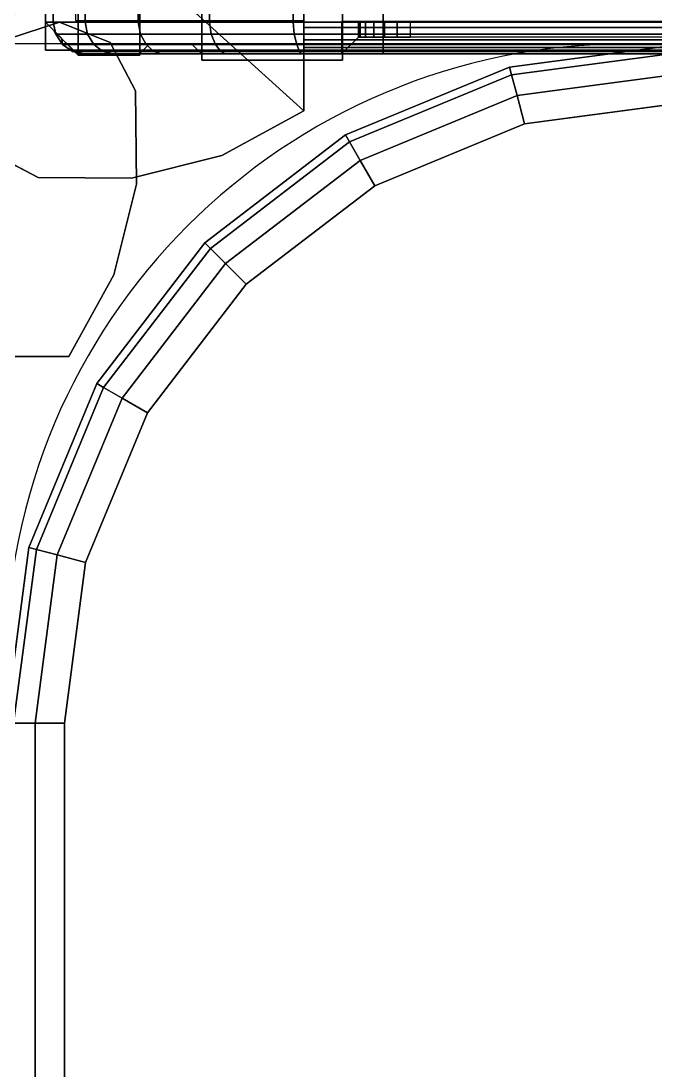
# Model space of a CAD drawing. Extents: x -170 to 1783, y -20 to 1205.
# Drawn here: x 1329.791 to 1331.069, y 279.317 to 281.431 of the extents above; entities that cross this region are included whole.
import ezdxf

# ---------------------------------------------------------------- set-up
doc = ezdxf.new("R2010")
doc.units = 0
doc.header["$LTSCALE"] = 96
doc.header["$MEASUREMENT"] = 0
for name, color, linetype in [('A-FURN-3-PANEL-RACE', 7, 'Continuous'), ('A-FURN-3-PANEL-SIDE1', 7, 'Continuous'), ('A-FURN-3-PANEL-TOPCAP', 7, 'Continuous'), ('A-FURN-3-PANEL-TRIM', 7, 'Continuous'), ('A-FURN-3-WKSF-TOP', 7, 'Continuous'), ('A-FURN-3-WKSF-TRIM', 7, 'Continuous'), ('A-FURN-P-PNLS', 7, 'Continuous'), ('A-FURN-P-WKSF', 7, 'Continuous'), ('MAIN_PANEL', 7, 'Continuous'), ('MAIN_WKSURF', 7, 'Continuous')]:
    doc.layers.add(name, color=color, linetype=linetype)

# ---------------------------------------------------------------- blocks, each defined once
blk = doc.blocks.new('EC-EFP-456')
at = {"layer": 'A-FURN-3-PANEL-RACE', "color": 40, "linetype": 'Continuous'}
for points, invisible_edges in [([(0.5, 0.4255, 0.3963), (0.08, 0.4255, 0.3963), (0.08, -0.0125, 0.3963), (47.92, -0.0125, 0.3963)], 8), ([(0.08, 0.1819, 1.4986), (0.08, 0.1425, 1.4986), (0.08, -0.0125, 0.3963), (0.08, 0.4255, 0.3963)], 10), ([(0.08, 0.4255, 3.245), (0.08, 0.4255, 3.515), (0.08, -0.0125, 3.515), (0.08, 0.1425, 3.1951)], 4), ([(0.14, 0.4255, 3.515), (0.14, 0.0475, 3.515), (0.08, -0.0125, 3.515), (0.08, 0.4255, 3.515)], 2), ([(47.5, 0.4255, 0.3963), (0.5, 0.4255, 0.3963), (47.92, -0.0125, 0.3963), (47.92, 0.4255, 0.3963)], 3), ([(0.08, 0.1425, 3.1951), (0.08, -0.0125, 3.515), (0.08, -0.0125, 0.3963), (0.08, 0.1425, 1.4986)], 5), ([(0.6, 0.095, 4.1669), (0.6, 0.065, 4.2189), (0.6, 0.0329, 4.1943), (0.6, 0.0753, 4.1519)], 5), ([(0.6, 0.0753, 4.1519), (0.6, 0.0329, 4.1943), (0.6, 0.0082, 4.1622), (0.6, 0.0602, 4.1322)], 5), ([(0.14, 0.0475, 3.515), (0.6, 0.0475, 3.515), (0.6, -0.0125, 3.515), (0.08, -0.0125, 3.515)], 8), ([(0.6, 0.0602, 4.1322), (0.6, 0.0082, 4.1622), (0.6, -0.0072, 4.1248), (0.6, 0.0507, 4.1093)], 5), ([(0.6, 0.0507, 4.1093), (0.6, -0.0072, 4.1248), (0.6, -0.0125, 4.0847), (0.6, 0.0475, 4.0847)], 5), ([(0.6, 0.0475, 3.515), (0.6, 0.0475, 4.0847), (0.6, -0.0125, 4.0847), (0.6, -0.0125, 3.515)], 2), ([(47.92, -0.0125, 3.515), (47.92, -0.0125, 0.3963), (0.08, -0.0125, 0.3963), (0.08, -0.0125, 3.515)], 8), ([(47.4, -0.0125, 4.0847), (47.4, -0.0125, 3.515), (0.6, -0.0125, 3.515), (0.6, -0.0125, 4.0847)], 2)]:
    blk.add_3dface(points, dxfattribs=dict(at, invisible_edges=invisible_edges))
for points in [[(47.4, 0.065, 4.2189), (47.4, 0.0329, 4.1943), (0.6, 0.0329, 4.1943), (0.6, 0.065, 4.2189)], [(47.4, 0.0329, 4.1943), (47.4, 0.0082, 4.1622), (0.6, 0.0082, 4.1622), (0.6, 0.0329, 4.1943)], [(47.4, 0.0082, 4.1622), (47.4, -0.0072, 4.1248), (0.6, -0.0072, 4.1248), (0.6, 0.0082, 4.1622)], [(47.4, -0.0072, 4.1248), (47.4, -0.0125, 4.0847), (0.6, -0.0125, 4.0847), (0.6, -0.0072, 4.1248)]]:
    blk.add_3dface(points, dxfattribs=at)
at = {"layer": 'A-FURN-3-PANEL-SIDE1', "color": 7, "linetype": 'Continuous'}
for points in [[(47.3224, 1.955, 55.7401), (47.3228, 0.045, 55.7401), (0.6776, 0.045, 55.7401), (0.6776, 1.955, 55.7401)], [(0.6776, 0.045, 4.2397), (0.6776, 1.955, 4.2397), (0.6776, 1.955, 55.7401), (0.6776, 0.045, 55.7401)], [(47.3224, 0.045, 4.2397), (47.3224, 1.955, 4.2397), (0.6776, 1.955, 4.2397), (0.6776, 0.045, 4.2397)], [(47.3228, 0.045, 55.7401), (47.3224, 0.045, 4.2397), (0.6776, 0.045, 4.2397), (0.6776, 0.045, 55.7401)]]:
    blk.add_3dface(points, dxfattribs=at)
at = {"layer": 'A-FURN-3-PANEL-TOPCAP', "color": 60, "linetype": 'Continuous'}
for points, invisible_edges in [([(0.1285, -0.0047, 55.635), (0.144, -0.02, 55.635), (0.144, 2.02, 55.635), (0.1285, 2.0047, 55.635)], 10), ([(0.144, -0.02, 55.635), (0.269, -0.02, 55.635), (0.269, 2.02, 55.635), (0.144, 2.02, 55.635)], 10), ([(0.289, 2, 55.635), (0.269, 2.02, 55.635), (0.269, -0.02, 55.635), (0.289, 0, 55.635)], 10), ([(0.394, 2.02, 55.635), (0.3741, 2, 55.635), (0.3741, 0, 55.635), (0.394, -0.02, 55.635)], 10), ([(0.676, 2.02, 55.635), (0.394, 2.02, 55.635), (0.394, -0.02, 55.635), (0.676, -0.02, 55.635)], 10), ([(0.0965, 0.0273, 55.635), (0.1129, 0.0106, 55.635), (0.1129, 1.9894, 55.635), (0.0965, 1.9727, 55.635)], 10), ([(0.1285, 2.0047, 55.635), (0.1129, 1.9894, 55.635), (0.1129, 0.0106, 55.635), (0.1285, -0.0047, 55.635)], 10), ([(0.289, 0, 55.635), (0.3741, 0, 55.635), (0.3741, 2, 55.635), (0.289, 2, 55.635)], 10), ([(0.0965, 1.9727, 55.635), (0.08, 1.956, 55.635), (0.08, 0.044, 55.635), (0.0965, 0.0273, 55.635)], 8), ([(0.815, 0.045, 55.7401), (0.815, -0.02, 55.7741), (47.185, 0.014, 55.7401), (47.185, 0.045, 55.7401)], 1), ([(0.676, -0.02, 55.635), (0.6807, -0.02, 55.671), (0.7136, 0.014, 55.6622), (0.71, 0.014, 55.635)], 2), ([(0.6807, -0.02, 55.671), (0.6946, -0.02, 55.7045), (0.724, 0.014, 55.6875), (0.7136, 0.014, 55.6622)], 10), ([(0.6946, -0.02, 55.7045), (0.7167, -0.02, 55.7333), (0.7407, 0.014, 55.7093), (0.724, 0.014, 55.6875)], 10), ([(0.7167, -0.02, 55.7333), (0.7455, -0.02, 55.7554), (0.7625, 0.014, 55.726), (0.7407, 0.014, 55.7093)], 10), ([(0.7455, -0.02, 55.7554), (0.779, -0.02, 55.7693), (0.7878, 0.014, 55.7365), (0.7625, 0.014, 55.726)], 10), ([(0.779, -0.02, 55.7693), (0.815, -0.02, 55.7741), (0.815, 0.014, 55.7401), (0.7878, 0.014, 55.7365)], 10), ([(47.185, -0.02, 55.7741), (47.185, 0.014, 55.7401), (0.815, 0.014, 55.7401), (0.815, -0.02, 55.7741)], 5), ([(0.144, -0.02, 55.635), (0.1575, -0.02, 55.8011), (0.2783, -0.02, 55.7687), (0.269, -0.02, 55.635)], 2), ([(0.1575, -0.02, 55.8011), (0.2149, -0.02, 55.9575), (0.3232, -0.02, 55.8949), (0.2783, -0.02, 55.7687)], 10), ([(0.2149, -0.02, 55.9575), (0.3121, -0.02, 56.0929), (0.4005, -0.02, 56.0044), (0.3232, -0.02, 55.8949)], 10), ([(0.269, -0.02, 55.635), (0.2783, -0.02, 55.7687), (0.2976, 0, 55.7635), (0.289, 0, 55.635)], 2), ([(0.2783, -0.02, 55.7687), (0.3232, -0.02, 55.8949), (0.3405, 0, 55.8849), (0.2976, 0, 55.7635)], 10), ([(0.289, 0, 55.635), (0.2976, 0, 55.7635), (0.3798, 0, 55.7415), (0.3741, 0, 55.635)], 2), ([(0.2976, 0, 55.7635), (0.3405, 0, 55.8849), (0.4142, 0, 55.8424), (0.3798, 0, 55.7415)], 10), ([(0.3121, -0.02, 56.0929), (0.4419, -0.02, 56.1974), (0.5044, -0.02, 56.0891), (0.4005, -0.02, 56.0044)], 10), ([(0.3232, -0.02, 55.8949), (0.4005, -0.02, 56.0044), (0.4146, 0, 55.9903), (0.3405, 0, 55.8849)], 10), ([(0.3405, 0, 55.8849), (0.4146, 0, 55.9903), (0.4748, 0, 55.9301), (0.4142, 0, 55.8424)], 10), ([(0.3741, 0, 55.635), (0.3798, 0, 55.7415), (0.399, -0.02, 55.7363), (0.394, -0.02, 55.635)], 2), ([(0.3798, 0, 55.7415), (0.4142, 0, 55.8424), (0.4315, -0.02, 55.8323), (0.399, -0.02, 55.7363)], 10), ([(0.6807, -0.02, 55.671), (0.676, -0.02, 55.635), (0.394, -0.02, 55.635), (0.399, -0.02, 55.7363)], 8), ([(0.6946, -0.02, 55.7045), (0.6807, -0.02, 55.671), (0.399, -0.02, 55.7363), (0.4315, -0.02, 55.8323)], 10), ([(0.4005, -0.02, 56.0044), (0.5044, -0.02, 56.0891), (0.5144, 0, 56.0717), (0.4146, 0, 55.9903)], 10), ([(0.4142, 0, 55.8424), (0.4748, 0, 55.9301), (0.4889, -0.02, 55.9159), (0.4315, -0.02, 55.8323)], 10), ([(0.4146, 0, 55.9903), (0.5144, 0, 56.0717), (0.5569, 0, 55.9981), (0.4748, 0, 55.9301)], 10), ([(0.4315, -0.02, 55.8323), (0.4889, -0.02, 55.9159), (0.7167, -0.02, 55.7333), (0.6946, -0.02, 55.7045)], 10), ([(0.4419, -0.02, 56.1974), (0.5949, -0.02, 56.2633), (0.6273, -0.02, 56.1426), (0.5044, -0.02, 56.0891)], 10), ([(0.4748, 0, 55.9301), (0.5569, 0, 55.9981), (0.5669, -0.02, 55.9807), (0.4889, -0.02, 55.9159)], 10), ([(0.7455, -0.02, 55.7554), (0.7167, -0.02, 55.7333), (0.4889, -0.02, 55.9159), (0.5669, -0.02, 55.9807)], 10), ([(0.5044, -0.02, 56.0891), (0.6273, -0.02, 56.1426), (0.6324, 0, 56.1232), (0.5144, 0, 56.0717)], 10), ([(0.5144, 0, 56.0717), (0.6324, 0, 56.1232), (0.6544, 0, 56.0411), (0.5569, 0, 55.9981)], 10), ([(0.5569, 0, 55.9981), (0.6544, 0, 56.0411), (0.6596, -0.02, 56.0218), (0.5669, -0.02, 55.9807)], 10), ([(0.5669, -0.02, 55.9807), (0.6596, -0.02, 56.0218), (0.779, -0.02, 55.7693), (0.7455, -0.02, 55.7554)], 10), ([(0.5949, -0.02, 56.2633), (0.76, -0.02, 56.286), (0.76, -0.02, 56.161), (0.6273, -0.02, 56.1426)], 10), ([(0.6273, -0.02, 56.1426), (0.76, -0.02, 56.161), (0.76, 0, 56.141), (0.6324, 0, 56.1232)], 10), ([(0.6324, 0, 56.1232), (0.76, 0, 56.141), (0.76, 0, 56.056), (0.6544, 0, 56.0411)], 10), ([(0.6544, 0, 56.0411), (0.76, 0, 56.056), (0.76, -0.02, 56.036), (0.6596, -0.02, 56.0218)], 10), ([(0.815, -0.02, 55.7741), (0.779, -0.02, 55.7693), (0.6596, -0.02, 56.0218), (0.76, -0.02, 56.036)], 10), ([(0.76, -0.02, 56.161), (47.24, -0.02, 56.161), (47.24, 0, 56.141), (0.76, 0, 56.141)], 10), ([(47.24, 0, 56.056), (0.76, 0, 56.056), (0.76, 0, 56.141), (47.24, 0, 56.141)], 10), ([(0.76, 0, 56.056), (47.24, 0, 56.056), (47.24, -0.02, 56.036), (0.76, -0.02, 56.036)], 10), ([(0.76, -0.02, 56.161), (0.76, -0.02, 56.286), (47.24, -0.02, 56.286), (47.24, -0.02, 56.161)], 5), ([(47.185, -0.02, 55.7741), (0.815, -0.02, 55.7741), (0.76, -0.02, 56.036), (47.24, -0.02, 56.036)], 10)]:
    blk.add_3dface(points, dxfattribs=dict(at, invisible_edges=invisible_edges))
for points in [[(0.0957, 0.044, 55.8177), (0.08, 0.044, 55.635), (0.08, 1.956, 55.635), (0.0957, 1.956, 55.8177)], [(0.1595, 0.044, 55.9895), (0.0957, 0.044, 55.8177), (0.0957, 1.956, 55.8177), (0.1595, 1.956, 55.9895)], [(0.2668, 0.044, 56.1382), (0.1595, 0.044, 55.9895), (0.1595, 1.956, 55.9895), (0.2668, 1.956, 56.1382)], [(0.4099, 0.044, 56.2528), (0.2668, 0.044, 56.1382), (0.2668, 1.956, 56.1382), (0.4099, 1.956, 56.2528)], [(0.5783, 0.044, 56.3252), (0.4099, 0.044, 56.2528), (0.4099, 1.956, 56.2528), (0.5783, 1.956, 56.3252)], [(0.76, 0.044, 56.35), (0.5783, 0.044, 56.3252), (0.5783, 1.956, 56.3252), (0.76, 1.956, 56.35)], [(0.76, 0.044, 56.35), (0.76, 1.956, 56.35), (47.24, 1.956, 56.35), (47.24, 0.044, 56.35)], [(0.0965, 0.0273, 55.635), (0.08, 0.044, 55.635), (0.0957, 0.044, 55.8177), (0.1006, 0.0195, 55.8155)], [(0.1006, 0.0195, 55.8155), (0.0957, 0.044, 55.8177), (0.1595, 0.044, 55.9895), (0.1644, 0.0195, 55.9859)], [(0.1644, 0.0195, 55.9859), (0.1595, 0.044, 55.9895), (0.2668, 0.044, 56.1382), (0.2713, 0.0195, 56.1337)], [(0.2713, 0.0195, 56.1337), (0.2668, 0.044, 56.1382), (0.4099, 0.044, 56.2528), (0.4136, 0.0195, 56.248)], [(0.4136, 0.0195, 56.248), (0.4099, 0.044, 56.2528), (0.5783, 0.044, 56.3252), (0.5806, 0.0195, 56.3203)], [(0.5806, 0.0195, 56.3203), (0.5783, 0.044, 56.3252), (0.76, 0.044, 56.35), (0.76, 0.0195, 56.3451)], [(0.71, 0.045, 55.635), (0.676, 0.045, 55.635), (0.676, -0.02, 55.635), (0.71, 0.014, 55.635)], [(0.7136, 0.045, 55.6622), (0.71, 0.045, 55.635), (0.71, 0.014, 55.635), (0.7136, 0.014, 55.6622)], [(0.724, 0.045, 55.6875), (0.7136, 0.045, 55.6622), (0.7136, 0.014, 55.6622), (0.724, 0.014, 55.6875)], [(0.7407, 0.045, 55.7093), (0.724, 0.045, 55.6875), (0.724, 0.014, 55.6875), (0.7407, 0.014, 55.7093)], [(0.7625, 0.045, 55.726), (0.7407, 0.045, 55.7093), (0.7407, 0.014, 55.7093), (0.7625, 0.014, 55.726)], [(0.76, 0.0195, 56.3451), (0.76, 0.044, 56.35), (47.24, 0.044, 56.35), (47.24, 0.0195, 56.3451)], [(0.7878, 0.045, 55.7365), (0.7625, 0.045, 55.726), (0.7625, 0.014, 55.726), (0.7878, 0.014, 55.7365)], [(0.815, 0.045, 55.7401), (0.7878, 0.045, 55.7365), (0.7878, 0.014, 55.7365), (0.815, 0.014, 55.7401)], [(0.1129, 0.0106, 55.635), (0.0965, 0.0273, 55.635), (0.1006, 0.0195, 55.8155), (0.1143, -0.0013, 55.8104)], [(0.1143, -0.0013, 55.8104), (0.1006, 0.0195, 55.8155), (0.1644, 0.0195, 55.9859), (0.1774, -0.0013, 55.977)], [(0.1285, -0.0047, 55.635), (0.1129, 0.0106, 55.635), (0.1143, -0.0013, 55.8104), (0.1344, -0.0151, 55.8048)], [(0.1774, -0.0013, 55.977), (0.1644, 0.0195, 55.9859), (0.2713, 0.0195, 56.1337), (0.2828, -0.0013, 56.1222)], [(0.2828, -0.0013, 56.1222), (0.2713, 0.0195, 56.1337), (0.4136, 0.0195, 56.248), (0.4225, -0.0013, 56.2349)], [(0.4225, -0.0013, 56.2349), (0.4136, 0.0195, 56.248), (0.5806, 0.0195, 56.3203), (0.5856, -0.0013, 56.3065)], [(0.5856, -0.0013, 56.3065), (0.5806, 0.0195, 56.3203), (0.76, 0.0195, 56.3451), (0.76, -0.0013, 56.3313)], [(0.76, -0.0013, 56.3313), (0.76, 0.0195, 56.3451), (47.24, 0.0195, 56.3451), (47.24, -0.0013, 56.3313)], [(0.1344, -0.0151, 55.8048), (0.1143, -0.0013, 55.8104), (0.1774, -0.0013, 55.977), (0.1955, -0.0151, 55.9663)], [(0.144, -0.02, 55.635), (0.1285, -0.0047, 55.635), (0.1344, -0.0151, 55.8048), (0.1575, -0.02, 55.8011)], [(0.1575, -0.02, 55.8011), (0.1344, -0.0151, 55.8048), (0.1955, -0.0151, 55.9663), (0.2149, -0.02, 55.9575)], [(0.1955, -0.0151, 55.9663), (0.1774, -0.0013, 55.977), (0.2828, -0.0013, 56.1222), (0.2978, -0.0151, 56.1072)], [(0.2149, -0.02, 55.9575), (0.1955, -0.0151, 55.9663), (0.2978, -0.0151, 56.1072), (0.3121, -0.02, 56.0929)], [(0.2978, -0.0151, 56.1072), (0.2828, -0.0013, 56.1222), (0.4225, -0.0013, 56.2349), (0.4331, -0.0151, 56.2168)], [(0.3121, -0.02, 56.0929), (0.2978, -0.0151, 56.1072), (0.4331, -0.0151, 56.2168), (0.4419, -0.02, 56.1974)], [(0.4331, -0.0151, 56.2168), (0.4225, -0.0013, 56.2349), (0.5856, -0.0013, 56.3065), (0.5913, -0.0151, 56.2864)], [(0.4419, -0.02, 56.1974), (0.4331, -0.0151, 56.2168), (0.5913, -0.0151, 56.2864), (0.5949, -0.02, 56.2633)], [(0.5913, -0.0151, 56.2864), (0.5856, -0.0013, 56.3065), (0.76, -0.0013, 56.3313), (0.76, -0.0151, 56.3105)], [(0.5949, -0.02, 56.2633), (0.5913, -0.0151, 56.2864), (0.76, -0.0151, 56.3105), (0.76, -0.02, 56.286)], [(0.76, -0.0151, 56.3105), (0.76, -0.0013, 56.3313), (47.24, -0.0013, 56.3313), (47.24, -0.0151, 56.3105)], [(0.76, -0.02, 56.286), (0.76, -0.0151, 56.3105), (47.24, -0.0151, 56.3105), (47.24, -0.02, 56.286)]]:
    blk.add_3dface(points, dxfattribs=at)
at = {"layer": 'A-FURN-3-PANEL-TRIM', "color": 60, "linetype": 'Continuous'}
for points, invisible_edges in [([(0.395, 2.0328, 55.635), (0.6776, 2.0328, 55.635), (0.6776, -0.0328, 55.635), (0.395, -0.0328, 55.635)], 8), ([(0.6, -0.1348, 3.5747), (0.6, 1.6815, 3.5747), (0.1, 1.6815, 3.5747), (0.1, 0.3185, 3.5747)], 10), ([(0.6, -0.1348, 4.2397), (0.1, 0.3185, 4.2397), (0.1, 1.6815, 4.2397), (0.6, 1.6815, 4.2397)], 5), ([(0.0361, 0.0847, 3.5747), (0.6, -0.1348, 3.5747), (0.1, 0.3185, 3.5747), (0.0837, 0.1973, 3.5747)], 3), ([(0.0361, 0.0847, 4.2397), (0.0837, 0.1973, 4.2397), (0.1, 0.3185, 4.2397), (0.6, -0.1348, 4.2397)], 12), ([(0.0361, 0.0847, 3.8013), (0.0837, 0.1973, 3.8013), (0.1, 0.3185, 3.8013), (0.6, -0.1348, 3.8013)], 12), ([(0.0361, 0.0847, 4.013), (0.6, -0.1348, 4.013), (0.1, 0.3185, 4.013), (0.0837, 0.1973, 4.013)], 3), ([(-0.0735, -0.1159, 3.5747), (0.6, -0.1348, 3.5747), (0.0361, 0.0847, 3.5747), (-0.0395, -0.0114, 3.5747)], 3), ([(-0.0735, -0.1159, 4.2397), (-0.0395, -0.0114, 4.2397), (0.0361, 0.0847, 4.2397), (0.6, -0.1348, 4.2397)], 12), ([(-0.0735, -0.1159, 3.8013), (-0.0395, -0.0114, 3.8013), (0.0361, 0.0847, 3.8013), (0.6, -0.1348, 3.8013)], 12), ([(-0.0735, -0.1159, 4.013), (0.6, -0.1348, 4.013), (0.0361, 0.0847, 4.013), (-0.0395, -0.0114, 4.013)], 3), ([(0.1457, -0.0228, 55.635), (0.1457, 0.0891, 55.635), (0.2155, 0.0891, 55.635), (0.2701, -0.0228, 55.635)], 6), ([(0.065, -0.269, 3.5747), (0.6, -0.1348, 3.5747), (-0.0735, -0.1159, 3.5747), (-0.0322, -0.2178, 3.5747)], 3), ([(0.065, -0.269, 4.2397), (-0.0322, -0.2178, 4.2397), (-0.0735, -0.1159, 4.2397), (0.6, -0.1348, 4.2397)], 12), ([(0.065, -0.269, 3.8013), (-0.0322, -0.2178, 3.8013), (-0.0735, -0.1159, 3.8013), (0.6, -0.1348, 3.8013)], 12), ([(0.065, -0.269, 4.013), (0.6, -0.1348, 4.013), (-0.0735, -0.1159, 4.013), (-0.0322, -0.2178, 4.013)], 3), ([(0.4351, -0.2249, 3.5747), (0.6, -0.1348, 3.5747), (0.065, -0.269, 3.5747), (0.2529, -0.2706, 3.5747)], 2), ([(0.4351, -0.2249, 4.2397), (0.2529, -0.2706, 4.2397), (0.065, -0.269, 4.2397), (0.6, -0.1348, 4.2397)], 4), ([(0.4351, -0.2249, 3.8013), (0.2529, -0.2706, 3.8013), (0.065, -0.269, 3.8013), (0.6, -0.1348, 3.8013)], 4), ([(0.4351, -0.2249, 4.013), (0.6, -0.1348, 4.013), (0.065, -0.269, 4.013), (0.2529, -0.2706, 4.013)], 2)]:
    blk.add_3dface(points, dxfattribs=dict(at, invisible_edges=invisible_edges))
for points in [[(0.6, 1.6815, 3.5747), (0.6, -0.1348, 3.5747), (0.6, -0.1348, 4.2397), (0.6, 1.6815, 4.2397)], [(0.2701, -0.0228, 55.635), (0.2701, 0.3574, 55.635), (0.2701, 0.3574, 4.2397), (0.2701, -0.0228, 4.2397)], [(0.395, 0.3574, 55.635), (0.395, -0.0328, 55.635), (0.395, -0.0328, 4.2397), (0.395, 0.3574, 4.2397)], [(0.6, -0.1348, 3.8013), (0.1, 0.3185, 3.8013), (0.1, 0.3185, 4.013), (0.6, -0.1348, 4.013)], [(0.0802, 0.2263, 55.635), (0.0802, 0.044, 55.635), (0.0802, 0.044, 4.2397), (0.0802, 0.2263, 4.2397)], [(0.0802, 0.044, 55.635), (0.0802, 0.2263, 55.635), (0.1457, 0.2263, 55.635), (0.1457, -0.0228, 55.635)], [(-0.0395, -0.0114, 4.013), (0.0361, 0.0847, 4.013), (0.0361, 0.0847, 4.2397), (-0.0395, -0.0114, 4.2397)], [(-0.0395, -0.0114, 3.5747), (0.0361, 0.0847, 3.5747), (0.0361, 0.0847, 3.8013), (-0.0395, -0.0114, 3.8013)], [(0.0802, 0.044, 4.2397), (0.0802, 0.044, 55.635), (0.1457, -0.0228, 55.635), (0.1457, -0.0228, 4.2397)], [(0.6776, 0.045, 4.2397), (0.6776, -0.0328, 4.2397), (0.6776, -0.0328, 55.635), (0.6776, 0.045, 55.635)], [(0.1457, -0.0228, 4.2397), (0.1457, -0.0228, 55.635), (0.2701, -0.0228, 55.635), (0.2701, -0.0228, 4.2397)], [(0.395, -0.0328, 4.2397), (0.395, -0.0328, 55.635), (0.6776, -0.0328, 55.635), (0.6776, -0.0328, 4.2397)], [(0.6, -0.1348, 4.013), (0.4351, -0.2249, 4.013), (0.4351, -0.2249, 4.2397), (0.6, -0.1348, 4.2397)], [(0.6, -0.1348, 3.5747), (0.4351, -0.2249, 3.5747), (0.4351, -0.2249, 3.8013), (0.6, -0.1348, 3.8013)], [(0.065, -0.269, 4.013), (-0.0322, -0.2178, 4.013), (-0.0322, -0.2178, 4.2397), (0.065, -0.269, 4.2397)], [(0.065, -0.269, 3.5747), (-0.0322, -0.2178, 3.5747), (-0.0322, -0.2178, 3.8013), (0.065, -0.269, 3.8013)], [(0.4351, -0.2249, 4.013), (0.2529, -0.2706, 4.013), (0.2529, -0.2706, 4.2397), (0.4351, -0.2249, 4.2397)], [(0.4351, -0.2249, 3.5747), (0.2529, -0.2706, 3.5747), (0.2529, -0.2706, 3.8013), (0.4351, -0.2249, 3.8013)], [(0.2529, -0.2706, 4.013), (0.065, -0.269, 4.013), (0.065, -0.269, 4.2397), (0.2529, -0.2706, 4.2397)], [(0.2529, -0.2706, 3.5747), (0.065, -0.269, 3.5747), (0.065, -0.269, 3.8013), (0.2529, -0.2706, 3.8013)]]:
    blk.add_3dface(points, dxfattribs=at)
at = {"layer": 'A-FURN-P-PNLS', "color": 60, "linetype": 'Continuous'}
blk.add_line((48, 0), (0, 0), dxfattribs=at)
blk = doc.blocks.new('EC-WYC-64-2424-T')
at = {"layer": 'A-FURN-3-WKSF-TOP', "color": 60, "linetype": 'Continuous'}
for points, invisible_edges in [([(26.9099, -26.9099, 29), (0.743, -0.2855, 29), (1.0445, -0.1606, 29), (1.368, -0.118, 29)], 9), ([(26.9099, -26.9099, 27.75), (1.368, -0.118, 27.75), (1.0445, -0.1606, 27.75), (0.743, -0.2855, 27.75)], 9), ([(0.2855, -0.743, 29), (0.4841, -0.4841, 29), (0.743, -0.2855, 29), (26.9099, -26.9099, 29)], 12), ([(0.2855, -0.743, 27.75), (26.9099, -26.9099, 27.75), (0.743, -0.2855, 27.75), (0.4841, -0.4841, 27.75)], 3), ([(26.9099, -26.9099, 29), (0.118, -1.368, 29), (0.1606, -1.0445, 29), (0.2855, -0.743, 29)], 9), ([(26.9099, -26.9099, 27.75), (0.2855, -0.743, 27.75), (0.1606, -1.0445, 27.75), (0.118, -1.368, 27.75)], 9), ([(0.118, -1.368, 29), (26.9099, -26.9099, 29), (26.0183, -27.9266, 29), (25.267, -29.051, 29)], 9), ([(25.267, -29.051, 29), (24.6689, -30.2638, 29), (24.2343, -31.5443, 29), (0.118, -1.368, 29)], 12), ([(0.118, -1.368, 29), (24.2343, -31.5443, 29), (23.9704, -32.8706, 29), (23.882, -34.22, 29)], 9), ([(0.118, -1.368, 29), (23.882, -34.22, 29), (0.142, -20.2252, 29), (0.118, -19.9814, 29)], 3), ([(0.118, -1.368, 27.75), (0.118, -19.9814, 27.75), (0.142, -20.2252, 27.75), (23.882, -34.22, 27.75)], 12), ([(0.118, -1.368, 27.75), (23.882, -34.22, 27.75), (23.9704, -32.8706, 27.75), (24.2343, -31.5443, 27.75)], 9), ([(25.267, -29.051, 27.75), (0.118, -1.368, 27.75), (24.2343, -31.5443, 27.75), (24.6689, -30.2638, 27.75)], 3), ([(0.118, -1.368, 27.75), (25.267, -29.051, 27.75), (26.0183, -27.9266, 27.75), (26.9099, -26.9099, 27.75)], 9)]:
    blk.add_3dface(points, dxfattribs=dict(at, invisible_edges=invisible_edges))
at = {"layer": 'A-FURN-3-WKSF-TRIM', "color": 40, "linetype": 'Continuous'}
for points in [[(1.018, -0.0619, 28.941), (1.0139, -0.0466, 28.882), (1.368, 0, 28.882), (1.368, -0.0158, 28.941)], [(1.0139, -0.0466, 28.882), (1.0139, -0.0466, 27.868), (1.368, 0, 27.868), (1.368, 0, 28.882)], [(1.0139, -0.0466, 27.868), (1.018, -0.0619, 27.809), (1.368, -0.0158, 27.809), (1.368, 0, 27.868)], [(1.0292, -0.1036, 28.9842), (1.018, -0.0619, 28.941), (1.368, -0.0158, 28.941), (1.368, -0.059, 28.9842)], [(1.018, -0.0619, 27.809), (1.0292, -0.1036, 27.7658), (1.368, -0.059, 27.7658), (1.368, -0.0158, 27.809)], [(0.6919, -0.197, 28.941), (0.684, -0.1833, 28.882), (1.0139, -0.0466, 28.882), (1.018, -0.0619, 28.941)], [(0.684, -0.1833, 28.882), (0.684, -0.1833, 27.868), (1.0139, -0.0466, 27.868), (1.0139, -0.0466, 28.882)], [(0.684, -0.1833, 27.868), (0.6919, -0.197, 27.809), (1.018, -0.0619, 27.809), (1.0139, -0.0466, 27.868)], [(0.7135, -0.2344, 28.9842), (0.6919, -0.197, 28.941), (1.018, -0.0619, 28.941), (1.0292, -0.1036, 28.9842)], [(0.6919, -0.197, 27.809), (0.7135, -0.2344, 27.7658), (1.0292, -0.1036, 27.7658), (1.018, -0.0619, 27.809)], [(1.0445, -0.1606, 29), (1.0292, -0.1036, 28.9842), (1.368, -0.059, 28.9842), (1.368, -0.118, 29)], [(1.0292, -0.1036, 27.7658), (1.0445, -0.1606, 27.75), (1.368, -0.118, 27.75), (1.368, -0.059, 27.7658)], [(0.743, -0.2855, 29), (0.7135, -0.2344, 28.9842), (1.0292, -0.1036, 28.9842), (1.0445, -0.1606, 29)], [(0.7135, -0.2344, 27.7658), (0.743, -0.2855, 27.75), (1.0445, -0.1606, 27.75), (1.0292, -0.1036, 27.7658)], [(0.4119, -0.4119, 28.941), (0.4007, -0.4007, 28.882), (0.684, -0.1833, 28.882), (0.6919, -0.197, 28.941)], [(0.4007, -0.4007, 28.882), (0.4007, -0.4007, 27.868), (0.684, -0.1833, 27.868), (0.684, -0.1833, 28.882)], [(0.4007, -0.4007, 27.868), (0.4119, -0.4119, 27.809), (0.6919, -0.197, 27.809), (0.684, -0.1833, 27.868)], [(0.4424, -0.4424, 28.9842), (0.4119, -0.4119, 28.941), (0.6919, -0.197, 28.941), (0.7135, -0.2344, 28.9842)], [(0.4119, -0.4119, 27.809), (0.4424, -0.4424, 27.7658), (0.7135, -0.2344, 27.7658), (0.6919, -0.197, 27.809)], [(0.4841, -0.4841, 29), (0.4424, -0.4424, 28.9842), (0.7135, -0.2344, 28.9842), (0.743, -0.2855, 29)], [(0.4424, -0.4424, 27.7658), (0.4841, -0.4841, 27.75), (0.743, -0.2855, 27.75), (0.7135, -0.2344, 27.7658)], [(0.197, -0.6919, 28.941), (0.1833, -0.684, 28.882), (0.4007, -0.4007, 28.882), (0.4119, -0.4119, 28.941)], [(0.1833, -0.684, 28.882), (0.1833, -0.684, 27.868), (0.4007, -0.4007, 27.868), (0.4007, -0.4007, 28.882)], [(0.1833, -0.684, 27.868), (0.197, -0.6919, 27.809), (0.4119, -0.4119, 27.809), (0.4007, -0.4007, 27.868)], [(0.2344, -0.7135, 28.9842), (0.197, -0.6919, 28.941), (0.4119, -0.4119, 28.941), (0.4424, -0.4424, 28.9842)], [(0.197, -0.6919, 27.809), (0.2344, -0.7135, 27.7658), (0.4424, -0.4424, 27.7658), (0.4119, -0.4119, 27.809)], [(0.2855, -0.743, 29), (0.2344, -0.7135, 28.9842), (0.4424, -0.4424, 28.9842), (0.4841, -0.4841, 29)], [(0.2344, -0.7135, 27.7658), (0.2855, -0.743, 27.75), (0.4841, -0.4841, 27.75), (0.4424, -0.4424, 27.7658)], [(0.0619, -1.018, 28.941), (0.0466, -1.0139, 28.882), (0.1833, -0.684, 28.882), (0.197, -0.6919, 28.941)], [(0.0466, -1.0139, 28.882), (0.0466, -1.0139, 27.868), (0.1833, -0.684, 27.868), (0.1833, -0.684, 28.882)], [(0.0466, -1.0139, 27.868), (0.0619, -1.018, 27.809), (0.197, -0.6919, 27.809), (0.1833, -0.684, 27.868)], [(0.1036, -1.0292, 28.9842), (0.0619, -1.018, 28.941), (0.197, -0.6919, 28.941), (0.2344, -0.7135, 28.9842)], [(0.0619, -1.018, 27.809), (0.1036, -1.0292, 27.7658), (0.2344, -0.7135, 27.7658), (0.197, -0.6919, 27.809)], [(0.1606, -1.0445, 29), (0.1036, -1.0292, 28.9842), (0.2344, -0.7135, 28.9842), (0.2855, -0.743, 29)], [(0.1036, -1.0292, 27.7658), (0.1606, -1.0445, 27.75), (0.2855, -0.743, 27.75), (0.2344, -0.7135, 27.7658)], [(0.0158, -1.368, 28.941), (0, -1.368, 28.882), (0.0466, -1.0139, 28.882), (0.0619, -1.018, 28.941)], [(0, -1.368, 28.882), (0, -1.368, 27.868), (0.0466, -1.0139, 27.868), (0.0466, -1.0139, 28.882)], [(0, -1.368, 27.868), (0.0158, -1.368, 27.809), (0.0619, -1.018, 27.809), (0.0466, -1.0139, 27.868)], [(0.059, -1.368, 28.9842), (0.0158, -1.368, 28.941), (0.0619, -1.018, 28.941), (0.1036, -1.0292, 28.9842)], [(0.0158, -1.368, 27.809), (0.059, -1.368, 27.7658), (0.1036, -1.0292, 27.7658), (0.0619, -1.018, 27.809)], [(0.118, -1.368, 29), (0.059, -1.368, 28.9842), (0.1036, -1.0292, 28.9842), (0.1606, -1.0445, 29)], [(0.059, -1.368, 27.7658), (0.118, -1.368, 27.75), (0.1606, -1.0445, 27.75), (0.1036, -1.0292, 27.7658)], [(0.059, -19.9814, 28.9842), (0.0158, -19.9814, 28.941), (0.0158, -1.368, 28.941), (0.059, -1.368, 28.9842)], [(0.0158, -19.9814, 27.809), (0.059, -19.9814, 27.7658), (0.059, -1.368, 27.7658), (0.0158, -1.368, 27.809)], [(0.118, -19.9814, 29), (0.059, -19.9814, 28.9842), (0.059, -1.368, 28.9842), (0.118, -1.368, 29)], [(0.059, -19.9814, 27.7658), (0.118, -19.9814, 27.75), (0.118, -1.368, 27.75), (0.059, -1.368, 27.7658)]]:
    blk.add_3dface(points, dxfattribs=at)
at = {"layer": 'A-FURN-P-WKSF', "color": 7, "linetype": 'Continuous'}
blk.add_line((19.9334, 0), (1.25, 0), dxfattribs=at)
blk.add_arc((1.25, -1.25), 1.25, 90, 180, dxfattribs=at)
blk = doc.blocks.new('EC-EFP-256')
at = {"layer": 'A-FURN-3-PANEL-TRIM', "color": 60, "linetype": 'Continuous'}
for points in [[(23.4, -0.1348, 3.8013), (23.4, 0.3185, 3.8013), (23.4, 0.3185, 4.013), (23.4, -0.1348, 4.013)], [(24.0395, -0.0114, 3.8013), (24.0735, -0.1159, 3.8013), (24.0735, -0.1159, 4.013), (24.0395, -0.0114, 4.013)], [(24.0735, -0.1159, 3.8013), (24.0322, -0.2178, 3.8013), (24.0322, -0.2178, 4.013), (24.0735, -0.1159, 4.013)], [(23.5649, -0.2249, 3.8013), (23.4, -0.1348, 3.8013), (23.4, -0.1348, 4.013), (23.5649, -0.2249, 4.013)], [(23.7471, -0.2706, 3.8013), (23.5649, -0.2249, 3.8013), (23.5649, -0.2249, 4.013), (23.7471, -0.2706, 4.013)], [(24.0322, -0.2178, 3.8013), (23.935, -0.269, 3.8013), (23.935, -0.269, 4.013), (24.0322, -0.2178, 4.013)], [(23.935, -0.269, 3.8013), (23.7471, -0.2706, 3.8013), (23.7471, -0.2706, 4.013), (23.935, -0.269, 4.013)]]:
    blk.add_3dface(points, dxfattribs=at)
for points, invisible_edges in [([(23.9, 0.3185, 3.8013), (23.4, -0.1348, 3.8013), (23.9639, 0.0847, 3.8013), (23.9163, 0.1973, 3.8013)], 3), ([(23.9, 0.3185, 4.013), (23.9163, 0.1973, 4.013), (23.9639, 0.0847, 4.013), (23.4, -0.1348, 4.013)], 12), ([(23.9, 0.3185, 3.8013), (23.4, 0.3185, 3.8013), (23.4, -0.1348, 3.8013)], 12), ([(23.4, -0.1348, 4.013), (23.4, 0.3185, 4.013), (23.9, 0.3185, 4.013)], 12), ([(23.9639, 0.0847, 3.8013), (23.4, -0.1348, 3.8013), (24.0735, -0.1159, 3.8013), (24.0395, -0.0114, 3.8013)], 3), ([(23.9639, 0.0847, 4.013), (24.0395, -0.0114, 4.013), (24.0735, -0.1159, 4.013), (23.4, -0.1348, 4.013)], 12), ([(24.0735, -0.1159, 3.8013), (23.4, -0.1348, 3.8013), (23.935, -0.269, 3.8013), (24.0322, -0.2178, 3.8013)], 3), ([(24.0735, -0.1159, 4.013), (24.0322, -0.2178, 4.013), (23.935, -0.269, 4.013), (23.4, -0.1348, 4.013)], 12), ([(23.935, -0.269, 3.8013), (23.4, -0.1348, 3.8013), (23.5649, -0.2249, 3.8013), (23.7471, -0.2706, 3.8013)], 1), ([(23.935, -0.269, 4.013), (23.7471, -0.2706, 4.013), (23.5649, -0.2249, 4.013), (23.4, -0.1348, 4.013)], 8)]:
    blk.add_3dface(points, dxfattribs=dict(at, invisible_edges=invisible_edges))

msp = doc.modelspace()

# ---------------------------------------------------------------- block references
at = {"layer": 'MAIN_PANEL', "color": 47, "linetype": 'Continuous'}
msp.add_blockref('EC-EFP-456', (1329.75988, 281.38505), dxfattribs=at)
at = {"layer": 'MAIN_PANEL', "color": 47, "linetype": 'Continuous', "rotation": 90}
msp.add_blockref('EC-EFP-256', (1329.75222, 257.35547), dxfattribs=at)
at = {"layer": 'MAIN_WKSURF', "color": 47, "linetype": 'Continuous'}
msp.add_blockref('EC-WYC-64-2424-T', (1329.75988, 281.38505), dxfattribs=at)

doc.saveas('drawing.dxf')
